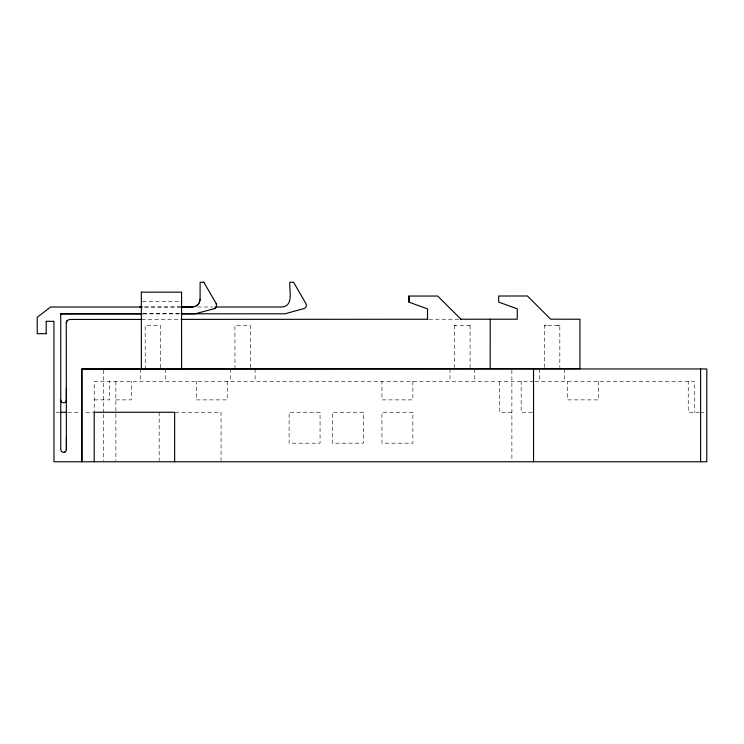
<?xml version="1.0" encoding="UTF-8"?>
<svg xmlns="http://www.w3.org/2000/svg" width="744" height="744" viewBox="0 0 744 744"><rect width="100%" height="100%" fill="white"/><g stroke="black" fill="none" stroke-linecap="round" stroke-linejoin="round"><path stroke-width="0.56" stroke-dasharray="3.72 2.79" d="M470.087 325.361L470.078 367.536M544.366 367.499L544.608 325.323L559.814 325.314L559.841 367.49M142.448 301.45L180.411 301.432M180.959 307.002L143.192 307.021L180.29 307.012M197.644 307.012L212.691 307.002M143.015 313.81L180.15 313.801M143.22 313.819L180.401 313.81M141.713 319.409L180.42 319.371M428.916 319.25L459.178 319.232M455.654 325.37L454.584 325.37L469.827 325.361L469.018 325.361M544.348 325.323L546.608 325.323M557.544 325.314L559.814 325.314M533.885 381.319L94.2 381.319L94.2 412.26L84.081 412.26M535.048 381.319L694.422 381.319L694.422 412.26M94.2 399.881L109.675 399.881L109.675 381.319M115.859 399.881L131.335 399.881L131.335 381.319M56.302 412.26L59.79 412.26M67.918 412.26L79.543 412.26M175.221 412.26L221.052 412.26L221.052 460.61M511.881 412.26L499.503 412.26L499.503 381.319M532.416 412.26L521.163 412.26L521.163 381.319M699.49 412.26L688.237 412.26L688.237 381.319M700.048 412.26L704.549 412.26M454.621 325.37L454.612 367.545M250.449 367.722L250.393 325.537L234.918 325.547L234.974 367.731M160.723 367.769L160.63 325.584L145.164 325.593L145.247 367.778M598.511 381.319L598.511 399.881L567.57 399.881L567.57 381.319M564.482 368.95L564.482 381.319M539.726 368.95L539.726 381.319M511.881 370.103L511.881 461.764M474.756 368.95L474.756 381.319M450.008 368.95L450.008 381.319M412.874 381.319L412.874 399.881L381.942 399.881L381.942 381.319M255.09 368.95L255.09 381.319M230.333 368.95L230.333 381.319M227.245 381.319L227.245 399.881L196.304 399.881L196.304 381.319M165.363 368.95L165.363 381.319M159.179 412.26L159.179 460.61M140.616 368.95L140.616 381.319M115.859 381.319L115.859 460.61M103.481 370.103L103.481 413.032M103.481 414.194L103.481 460.601M320.06 412.26L289.118 412.26L289.118 443.201L320.06 443.201L320.06 412.26M363.379 412.26L332.438 412.26L332.438 443.201L363.379 443.201L363.379 412.26M412.874 412.26L381.942 412.26L381.942 443.201L412.874 443.201L412.874 412.26"/><path stroke-width="1.12" d="M490.194 368.68L490.222 319.241M142.067 313.819L60.748 313.829L60.776 449.674C60.72 453.245 66.495 453.254 66.383 449.674L66.281 322.849L67.285 320.441L69.722 319.446M66.374 387.866L66.346 400.17C66.486 403.75 60.645 403.75 60.776 400.17M66.383 449.674L66.411 437.37M66.318 322.849L66.439 321.966M199.048 303.124L200.09 299.255L200.117 282.236L203.865 282.236M199.857 301.255L200.117 299.255M66.774 321.148L67.313 320.441M180.922 307.002C186.763 306.286 195.291 309.374 199.085 303.124M196.221 305.961L197.82 304.724M215.732 307.821L214.997 308.36L216.616 306.296L216.272 303.71L203.828 282.236M214.17 308.704L215.025 308.36M64.282 452.361L64.96 452.082M214.207 308.704L195.188 313.801L181.276 313.801M141.295 292.169L181.555 292.15L181.592 368.875M427.502 319.26L427.53 308.89L408.93 302.138L408.921 296.056L437.714 296.047L460.927 319.241M139.76 307.021L142.085 307.021L50.583 307.021L37.2 317.316L37.209 333.693L46.221 333.684M181.452 307.012L193.022 307.012M215.007 307.002L282.116 306.993C294.085 305.933 289.035 289.667 289.834 282.236L293.582 282.236L305.998 303.71L306.342 306.296L304.752 308.36L284.943 313.801L181.555 313.81M60.71 313.829L141.899 313.81M69.685 319.446L141.797 319.409M181.21 319.381L427.819 319.25M460.303 319.232L517.257 319.204L517.257 308.844L498.685 302.092L498.685 296.01L527.431 295.991L550.653 319.185L579.948 319.241L579.948 368.68L81.831 368.95L81.831 461.764M46.175 321.315L53.949 321.306L53.977 461.764L706.8 461.764L706.8 368.95L81.831 368.95L81.905 461.764M60.952 412.26L66.755 412.26M216.234 303.71L216.578 304.529M408.958 296.056L408.958 302.138M141.332 292.169L141.369 368.894M46.212 321.315L46.184 333.684M700.616 368.95L700.616 461.764M533.541 368.95L533.541 461.764M174.645 461.764L174.645 412.26L94.2 412.26L94.2 461.764"/></g></svg>
